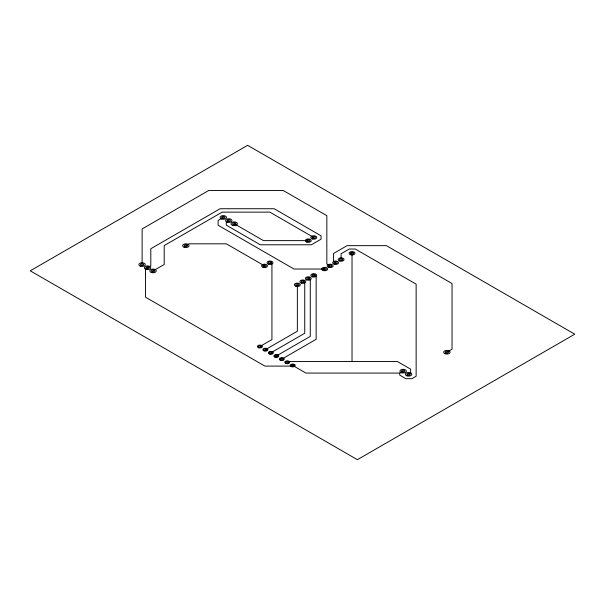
<?xml version="1.0" encoding="UTF-8"?>
<svg xmlns="http://www.w3.org/2000/svg" width="605" height="605" viewBox="0 0 605 605"><rect width="100%" height="100%" fill="white"/><g stroke="black" fill="none" stroke-linecap="round" stroke-linejoin="round"><path stroke-width="0.91" d="M223.29 217.437L218.125 220.417L218.125 225.241L293.985 269.036L324.696 269.036M228.758 220.591L226.315 222.005L226.315 225.166L260.294 244.791L311.341 244.791L321.058 239.172L321.058 235.806L274.171 208.733L220.084 208.733L150.804 248.731L150.804 265.913L145.525 268.96L145.525 297.199L264.869 366.101L289.976 366.101L292.722 365.458L305.933 373.081L399.769 373.081L403.142 371.137M185.848 245.683L189.078 243.815L226.346 243.815L264.566 265.882M153.05 270.927L164.205 264.491L164.205 245.577L222.148 212.128L269.86 212.128L313.768 237.478M259.916 346.521L271.932 339.579L271.932 263.818L270.034 262.721M265.383 349.675L297.365 331.207L297.365 284.819M270.851 352.828L304.738 333.264L304.738 282.762L302.833 281.658M276.319 355.99L310.282 336.38L310.282 279.646L308.3 278.504M281.786 359.143L316.15 339.299L316.15 276.727L313.768 275.351M287.254 362.297L288.54 361.556L397.485 361.556L410.659 369.163L410.659 373.103L408.609 374.291M446.876 352.201L452.041 349.214L452.041 283.541L386.421 245.653L347.096 245.653L333.559 253.465L333.559 261.526L335.631 262.721M308.3 240.631L263.47 240.631L234.226 223.744M330.164 265.882L326.836 263.962L326.836 215.667L283.155 190.446L208.808 190.446L142.114 228.955L142.114 264.619M399.769 373.081L399.769 375.16L405.879 378.685L411.869 378.685L416.142 376.212L416.142 284.168L355.309 249.041L349.251 249.041L341.099 253.752L341.099 259.568M352.027 253.253L352.034 361.556M247.619 145.321L30.25 270.813L357.381 459.679L574.75 334.187L247.619 145.321M296.473 285.575A1.588 0.915 0 0 0 298.946 284.879A1.588 0.915 0 0 0 296.669 283.995A1.588 0.915 0 0 0 296.473 285.575M295.898 286.286A2.934 1.694 0 0 0 300.299 284.819A2.934 1.694 0 0 0 295.898 283.344A2.934 1.694 0 0 0 295.898 286.286M312.974 238.272A1.588 0.915 0 0 0 315.356 237.478A1.588 0.915 0 0 0 312.974 236.684A1.588 0.915 0 0 0 312.974 238.272M221.498 218.965A3.199 1.845 0 0 0 226.482 217.566A3.199 1.845 0 0 0 221.899 215.773A3.199 1.845 0 0 0 221.498 218.965M227.162 222.186A3.199 1.845 0 0 0 231.957 220.591A3.199 1.845 0 0 0 227.162 218.995A3.199 1.845 0 0 0 227.162 222.186M140.322 266.147A3.199 1.845 0 0 0 145.306 264.748A3.199 1.845 0 0 0 140.715 262.956A3.199 1.845 0 0 0 140.322 266.147M291.807 366.229A1.626 0.938 0 0 0 294.34 365.518A1.626 0.938 0 0 0 292.011 364.611A1.626 0.938 0 0 0 291.807 366.229M445.083 353.728A3.199 1.845 0 0 0 450.067 352.329A3.199 1.845 0 0 0 445.477 350.537A3.199 1.845 0 0 0 445.083 353.728M222.496 218.231A1.596 0.923 0 0 0 224.894 217.437A1.596 0.923 0 0 0 222.496 216.635A1.596 0.923 0 0 0 222.496 218.231M445.976 352.965A1.596 0.923 0 0 0 448.471 352.261A1.596 0.923 0 0 0 446.172 351.369A1.596 0.923 0 0 0 445.976 352.965M141.313 265.413A1.596 0.923 0 0 0 143.718 264.619A1.596 0.923 0 0 0 141.313 263.818A1.596 0.923 0 0 0 141.313 265.413M258.683 347.754A2.473 1.429 0 0 0 262.396 346.521A2.473 1.429 0 0 0 258.683 345.281A2.473 1.429 0 0 0 258.683 347.754M259.008 347.293A1.626 0.938 0 0 0 261.541 346.582A1.626 0.938 0 0 0 259.212 345.674A1.626 0.938 0 0 0 259.008 347.293M264.151 350.908A2.473 1.429 0 0 0 267.856 349.675A2.473 1.429 0 0 0 264.151 348.435A2.473 1.429 0 0 0 264.151 350.908M264.574 350.484A1.626 0.938 0 0 0 267.009 349.675A1.626 0.938 0 0 0 264.574 348.866A1.626 0.938 0 0 0 264.574 350.484M269.467 354.016A2.473 1.429 0 0 0 273.316 352.934A2.473 1.429 0 0 0 269.769 351.543A2.473 1.429 0 0 0 269.467 354.016M269.943 353.607A1.626 0.938 0 0 0 272.469 352.897A1.626 0.938 0 0 0 270.14 351.989A1.626 0.938 0 0 0 269.943 353.607M274.935 357.169A2.473 1.429 0 0 0 278.784 356.088A2.473 1.429 0 0 0 275.237 354.704A2.473 1.429 0 0 0 274.935 357.169M275.509 356.799A1.626 0.938 0 0 0 277.945 355.99A1.626 0.938 0 0 0 275.509 355.173A1.626 0.938 0 0 0 275.509 356.799M280.546 360.376A2.473 1.429 0 0 0 284.259 359.143A2.473 1.429 0 0 0 280.546 357.903A2.473 1.429 0 0 0 280.546 360.376M280.977 359.952A1.626 0.938 0 0 0 283.412 359.143A1.626 0.938 0 0 0 280.977 358.334A1.626 0.938 0 0 0 280.977 359.952M286.014 363.537A2.473 1.429 0 0 0 289.727 362.297A2.473 1.429 0 0 0 286.014 361.064A2.473 1.429 0 0 0 286.014 363.537M286.339 363.076A1.626 0.938 0 0 0 288.872 362.365A1.626 0.938 0 0 0 286.543 361.457A1.626 0.938 0 0 0 286.339 363.076M291.33 366.638A2.473 1.429 0 0 0 295.187 365.556A2.473 1.429 0 0 0 291.64 364.172A2.473 1.429 0 0 0 291.33 366.638M232.63 225.347A3.199 1.845 0 0 0 237.425 223.744A3.199 1.845 0 0 0 232.63 222.148A3.199 1.845 0 0 0 232.63 225.347M233.424 224.546A1.596 0.923 0 0 0 235.829 223.744A1.596 0.923 0 0 0 233.424 222.95A1.596 0.923 0 0 0 233.424 224.546M227.866 221.354A1.596 0.923 0 0 0 230.354 220.659A1.596 0.923 0 0 0 228.062 219.759A1.596 0.923 0 0 0 227.866 221.354M407.006 375.887A3.199 1.845 0 0 0 411.808 374.291A3.199 1.845 0 0 0 407.006 372.695A3.199 1.845 0 0 0 407.006 375.887M407.709 375.055A1.596 0.923 0 0 0 410.205 374.359A1.596 0.923 0 0 0 407.914 373.459A1.596 0.923 0 0 0 407.709 375.055M401.546 372.733A3.199 1.845 0 0 0 406.341 371.137A3.199 1.845 0 0 0 401.546 369.534A3.199 1.845 0 0 0 401.546 372.733M402.34 371.931A1.596 0.923 0 0 0 404.745 371.137A1.596 0.923 0 0 0 402.34 370.336A1.596 0.923 0 0 0 402.34 371.931M184.056 247.211A3.199 1.845 0 0 0 189.04 245.811A3.199 1.845 0 0 0 184.449 244.019A3.199 1.845 0 0 0 184.056 247.211M184.948 246.447A1.596 0.923 0 0 0 187.444 245.743A1.596 0.923 0 0 0 185.153 244.851A1.596 0.923 0 0 0 184.948 246.447M151.258 272.462A3.199 1.845 0 0 0 156.241 271.063A3.199 1.845 0 0 0 151.651 269.27A3.199 1.845 0 0 0 151.258 272.462M152.248 271.728A1.596 0.923 0 0 0 154.646 270.927A1.596 0.923 0 0 0 152.248 270.132A1.596 0.923 0 0 0 152.248 271.728M145.79 269.301A3.199 1.845 0 0 0 150.774 267.902A3.199 1.845 0 0 0 146.183 266.109A3.199 1.845 0 0 0 145.79 269.301M146.781 268.575A1.596 0.923 0 0 0 149.178 267.773A1.596 0.923 0 0 0 146.781 266.971A1.596 0.923 0 0 0 146.781 268.575M301.366 283.132A2.934 1.694 0 0 0 305.767 281.658A2.934 1.694 0 0 0 301.366 280.191A2.934 1.694 0 0 0 301.366 283.132M301.94 282.422A1.588 0.915 0 0 0 304.413 281.726A1.588 0.915 0 0 0 302.137 280.833A1.588 0.915 0 0 0 301.94 282.422M306.652 279.911A2.934 1.694 0 0 0 311.227 278.625A2.934 1.694 0 0 0 307.015 276.977A2.934 1.694 0 0 0 306.652 279.911M307.506 279.298A1.588 0.915 0 0 0 309.889 278.504A1.588 0.915 0 0 0 307.506 277.71A1.588 0.915 0 0 0 307.506 279.298M312.293 276.818A2.934 1.694 0 0 0 316.702 275.351A2.934 1.694 0 0 0 312.293 273.876A2.934 1.694 0 0 0 312.293 276.818M312.974 276.145A1.588 0.915 0 0 0 315.356 275.351A1.588 0.915 0 0 0 312.974 274.557A1.588 0.915 0 0 0 312.974 276.145M323.047 270.443A2.934 1.694 0 0 0 327.63 269.157A2.934 1.694 0 0 0 323.41 267.508A2.934 1.694 0 0 0 323.047 270.443M323.811 269.792A1.588 0.915 0 0 0 326.284 269.104A1.588 0.915 0 0 0 324 268.212A1.588 0.915 0 0 0 323.811 269.792M328.696 267.349A2.934 1.694 0 0 0 333.105 265.882A2.934 1.694 0 0 0 328.696 264.408A2.934 1.694 0 0 0 328.696 267.349M329.271 266.639A1.588 0.915 0 0 0 331.752 265.943A1.588 0.915 0 0 0 329.468 265.058A1.588 0.915 0 0 0 329.271 266.639M334.164 264.196A2.934 1.694 0 0 0 338.566 262.721A2.934 1.694 0 0 0 334.164 261.254A2.934 1.694 0 0 0 334.164 264.196M334.739 263.485A1.588 0.915 0 0 0 337.212 262.789A1.588 0.915 0 0 0 334.936 261.897A1.588 0.915 0 0 0 334.739 263.485M339.632 261.035A2.934 1.694 0 0 0 344.033 259.568A2.934 1.694 0 0 0 339.632 258.101A2.934 1.694 0 0 0 339.632 261.035M340.305 260.362A1.588 0.915 0 0 0 342.687 259.568A1.588 0.915 0 0 0 340.305 258.774A1.588 0.915 0 0 0 340.305 260.362M350.56 254.728A2.934 1.694 0 0 0 354.969 253.253A2.934 1.694 0 0 0 350.56 251.786A2.934 1.694 0 0 0 350.56 254.728M351.233 254.047A1.588 0.915 0 0 0 353.615 253.253A1.588 0.915 0 0 0 351.233 252.459A1.588 0.915 0 0 0 351.233 254.047M268.567 264.196A2.934 1.694 0 0 0 272.968 262.721A2.934 1.694 0 0 0 268.567 261.254A2.934 1.694 0 0 0 268.567 264.196M269.24 263.515A1.588 0.915 0 0 0 271.622 262.721A1.588 0.915 0 0 0 269.24 261.927A1.588 0.915 0 0 0 269.24 263.515M263.099 267.349A2.934 1.694 0 0 0 267.501 265.882A2.934 1.694 0 0 0 263.099 264.408A2.934 1.694 0 0 0 263.099 267.349M263.772 266.676A1.588 0.915 0 0 0 266.155 265.882A1.588 0.915 0 0 0 263.772 265.088A1.588 0.915 0 0 0 263.772 266.676M312.293 238.945A2.934 1.694 0 0 0 316.702 237.478A2.934 1.694 0 0 0 312.293 236.003A2.934 1.694 0 0 0 312.293 238.945M306.826 242.098A2.934 1.694 0 0 0 311.235 240.631A2.934 1.694 0 0 0 306.826 239.164A2.934 1.694 0 0 0 306.826 242.098M307.408 241.387A1.588 0.915 0 0 0 309.881 240.699A1.588 0.915 0 0 0 307.605 239.807A1.588 0.915 0 0 0 307.408 241.387"/></g></svg>
